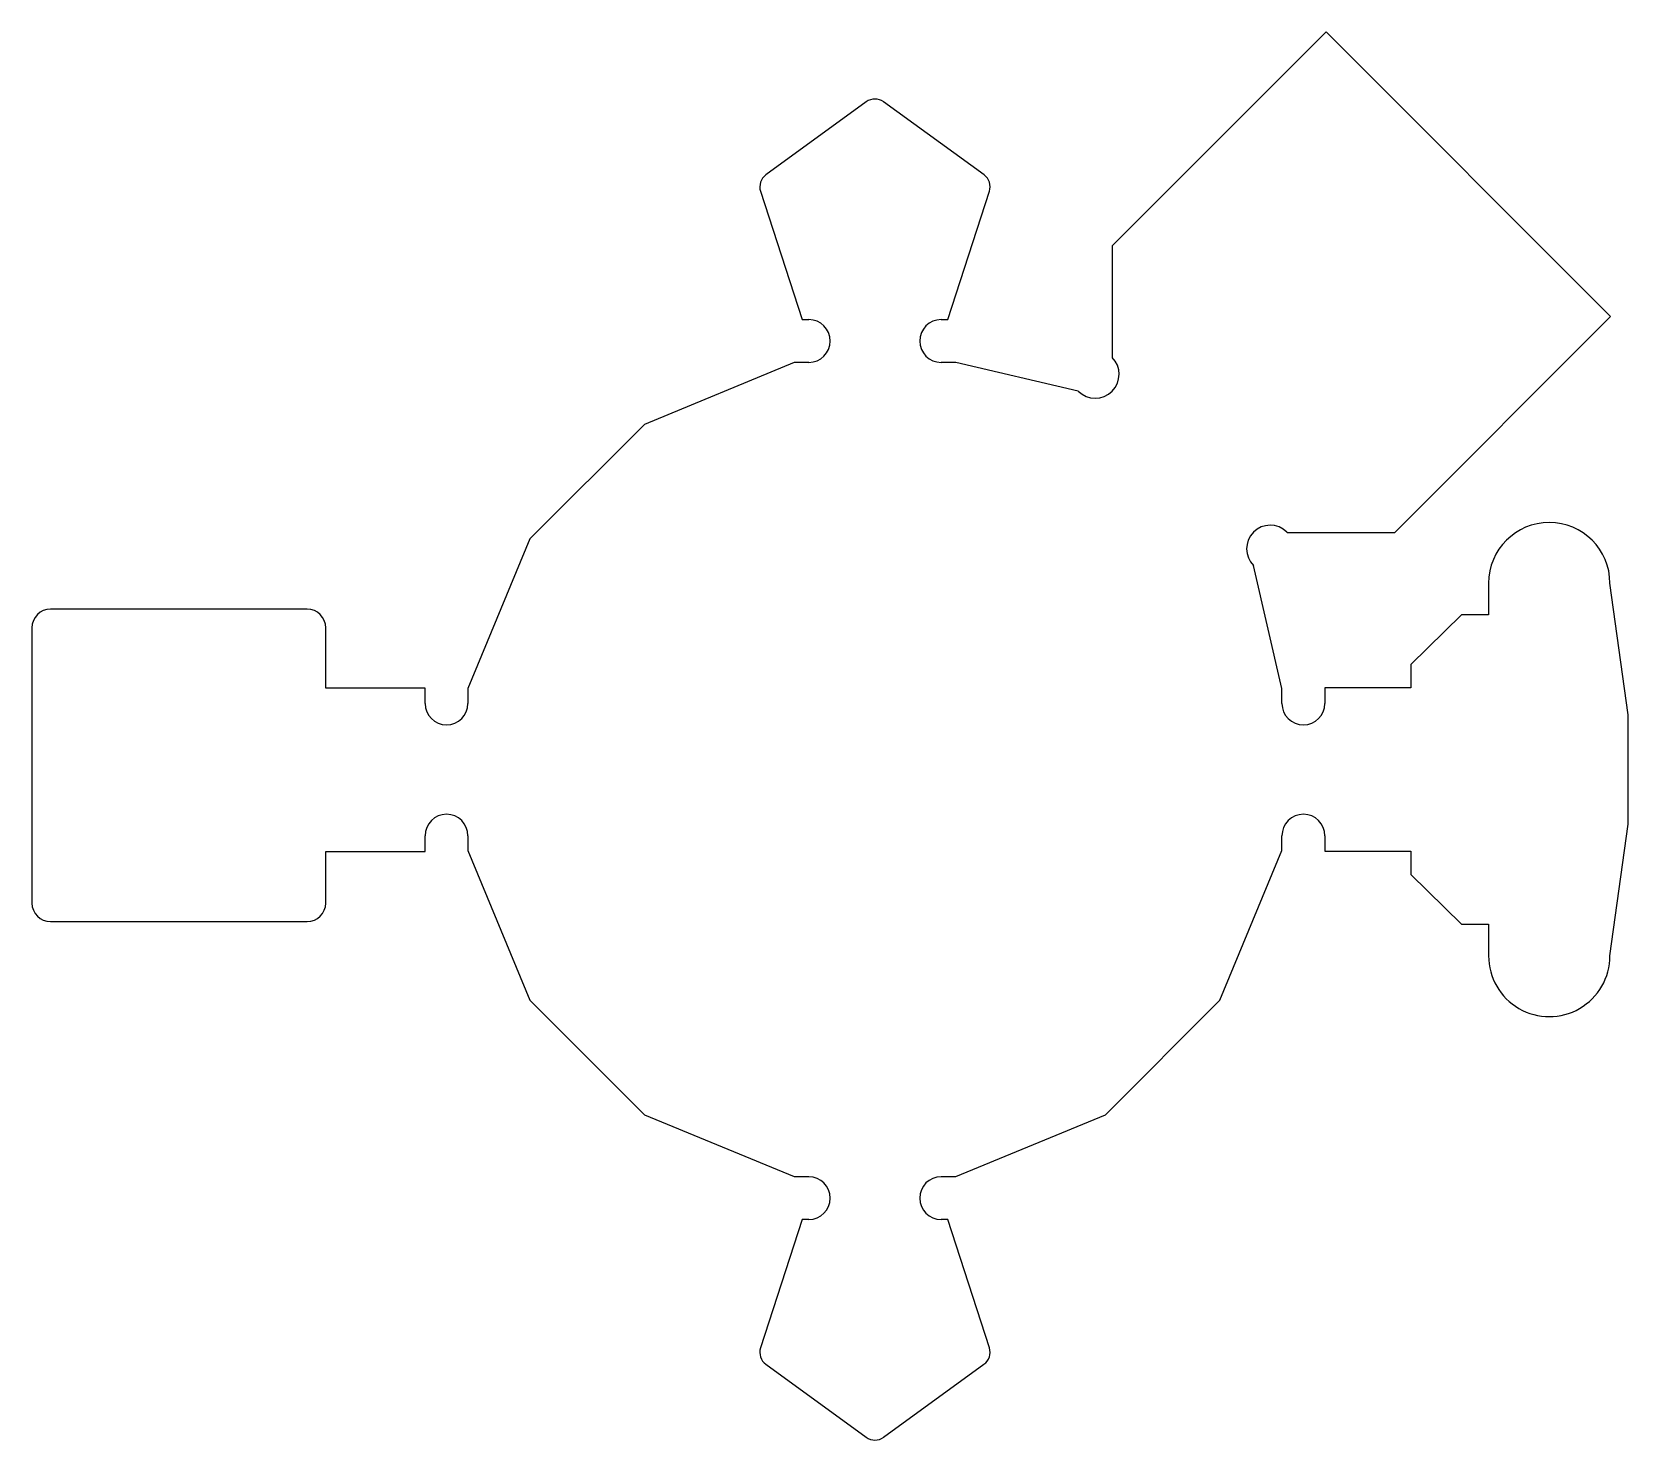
# Model space of a CAD drawing. Extents: x 77.4 to 120.2, y -118 to -80.2.
import ezdxf

# ---------------------------------------------------------------- set-up
doc = ezdxf.new("R2010")
doc.units = 0
doc.layers.add('OUTLINE', color=111, linetype='CONTINUOUS')

msp = doc.modelspace()

# ---------------------------------------------------------------- linework, layer by layer
at = {"layer": 'OUTLINE'}
for p, q in [((112.107, -80.206), (106.365, -85.948)), ((119.744, -87.843), (112.107, -80.206)), ((99.767, -82.082), (97.073, -84.039)), ((102.927, -84.039), (100.233, -82.082)), ((96.929, -84.483), (98.047, -87.924)), ((101.953, -87.924), (103.071, -84.483)), ((106.365, -85.948), (106.365, -88.938)), ((98.047, -87.924), (98.224, -87.924)), ((101.775, -87.924), (101.953, -87.924)), ((113.951, -93.635), (119.744, -87.843)), ((97.827, -89.075), (93.811, -90.738)), ((98.224, -89.075), (97.827, -89.075)), ((102.173, -89.075), (101.775, -89.075)), ((105.457, -89.848), (102.173, -89.075)), ((93.811, -90.738), (90.738, -93.811)), ((90.738, -93.811), (89.075, -97.827)), ((111.055, -93.628), (111.062, -93.635)), ((111.062, -93.635), (113.951, -93.635)), ((110.924, -97.827), (110.162, -94.526)), ((116.471, -95), (116.471, -95.85)), ((120.215, -98.532), (119.729, -95)), ((84.758, -95.695), (77.87, -95.695)), ((115.74, -95.85), (114.383, -97.18)), ((116.471, -95.85), (115.74, -95.85)), ((77.37, -96.195), (77.37, -103.581)), ((85.258, -97.815), (85.258, -96.195)), ((114.383, -97.18), (114.383, -97.81)), ((87.924, -97.815), (85.258, -97.815)), ((87.924, -98.224), (87.924, -97.815)), ((89.075, -97.827), (89.075, -98.224)), ((110.924, -98.224), (110.924, -97.827)), ((114.383, -97.81), (112.075, -97.81)), ((112.075, -97.81), (112.075, -98.224)), ((120.215, -101.468), (120.215, -98.532)), ((119.73, -105), (120.215, -101.468)), ((87.924, -102.195), (87.924, -101.775)), ((89.075, -101.775), (89.075, -102.173)), ((110.924, -102.173), (110.924, -101.775)), ((112.075, -101.775), (112.075, -102.19)), ((85.258, -103.581), (85.258, -102.195)), ((85.258, -102.195), (87.924, -102.195)), ((89.075, -102.173), (90.738, -106.188)), ((109.261, -106.188), (110.924, -102.173)), ((112.075, -102.19), (114.383, -102.19)), ((114.383, -102.19), (114.383, -102.82)), ((114.383, -102.82), (115.74, -104.15)), ((77.87, -104.081), (84.758, -104.081)), ((115.74, -104.15), (116.471, -104.15)), ((116.471, -104.15), (116.471, -105)), ((90.738, -106.188), (93.811, -109.261)), ((106.188, -109.261), (109.261, -106.188)), ((93.811, -109.261), (97.827, -110.924)), ((102.173, -110.924), (106.188, -109.261)), ((97.827, -110.924), (98.224, -110.924)), ((101.775, -110.924), (102.173, -110.924)), ((98.046, -112.076), (96.928, -115.516)), ((98.224, -112.076), (98.046, -112.076)), ((101.953, -112.076), (101.775, -112.076)), ((103.071, -115.516), (101.953, -112.076)), ((97.073, -115.96), (99.766, -117.917)), ((100.233, -117.917), (102.926, -115.96))]:
    msp.add_line(p, q, dxfattribs=at)
for centre, radius, start, end in [((100, -82.404), 0.397, 54, 126), ((97.306, -84.361), 0.397, 126, 198), ((102.694, -84.361), 0.397, 342, 54), ((98.224, -88.5), 0.575, 270, 90), ((101.775, -88.5), 0.575, 90, 270), ((105.91, -89.392), 0.643, 225.189, 44.8663), ((118.1, -95), 1.629, 0.0033, 180), ((110.609, -94.077), 0.633, 45.1477, 225.1477), ((77.87, -96.195), 0.5, 90, 180), ((84.758, -96.195), 0.5, 360, 90), ((88.5, -98.224), 0.575, 180, 360), ((111.5, -98.224), 0.575, 180, 0), ((88.5, -101.775), 0.575, 0, 180), ((111.5, -101.775), 0.575, 0, 180), ((77.87, -103.581), 0.5, 180, 270), ((84.758, -103.581), 0.5, 270, 0), ((118.1, -105), 1.629, 179.9967, 0), ((98.224, -111.5), 0.575, 270, 90), ((101.775, -111.5), 0.575, 90, 270), ((97.306, -115.639), 0.397, 162, 234), ((102.693, -115.639), 0.397, 306, 18), ((100, -117.596), 0.397, 234, 306)]:
    msp.add_arc(centre, radius, start, end, dxfattribs=at)

doc.saveas('drawing.dxf')
